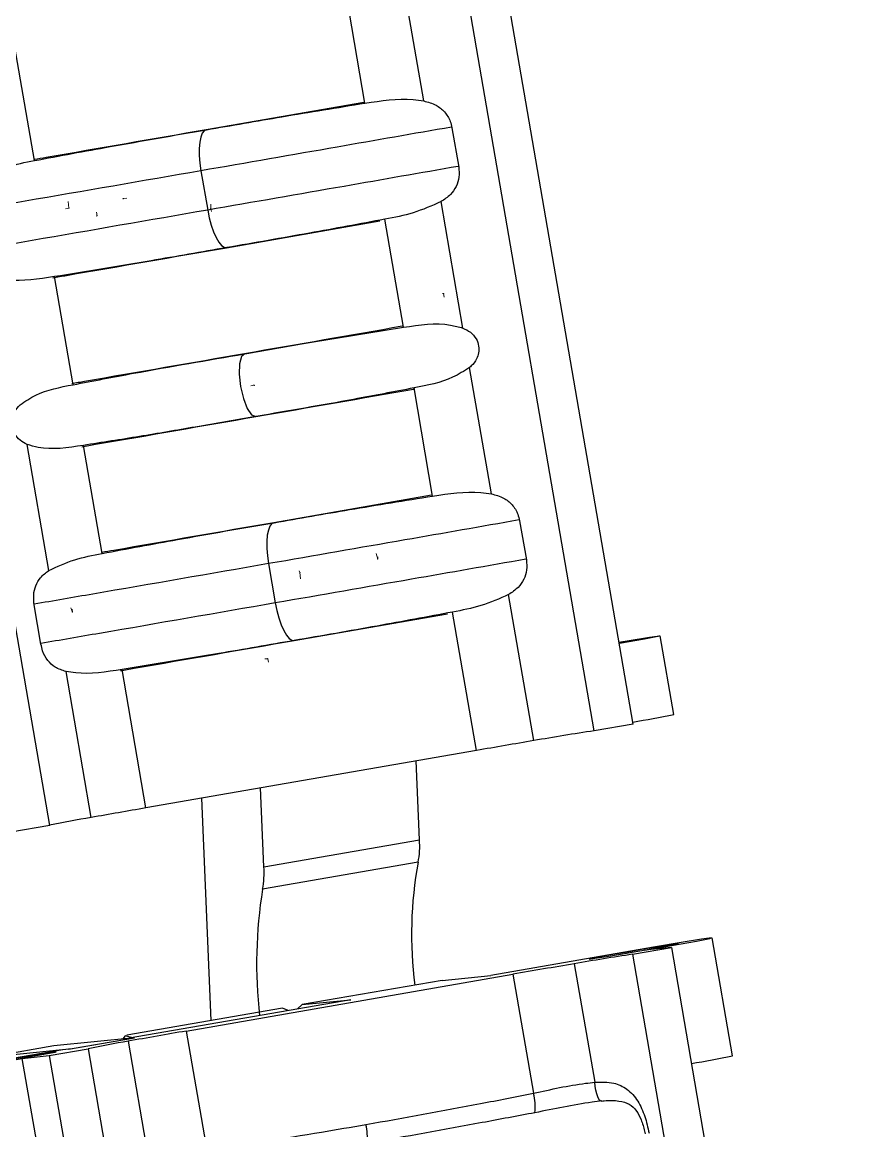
# Model space of a CAD drawing. Header units: millimetres. Extents: x 15 to 1184, y 5 to 836.
# Drawn here: x 811.23 to 832.28, y 652.97 to 680.78 of the extents above; entities that cross this region are included whole.
import ezdxf

# ---------------------------------------------------------------- set-up
doc = ezdxf.new("R2010")
doc.units = ezdxf.units.MM
doc.header["$PDSIZE"] = -1
doc.layers.get('0').update_dxf_attribs({"lineweight": 18})

msp = doc.modelspace()

# ---------------------------------------------------------------- linework, layer by layer
at = {"color": 7, "linetype": 'Continuous', "lineweight": 25}
for p, q in [((825.584, 663.004), (822.19, 682.713)), ((826.56, 663.173), (823.166, 682.882)), ((821.306, 678.803), (820.675, 682.467)), ((819.832, 678.748), (819.235, 682.219)), ((811.535, 677.308), (810.937, 680.779)), ((811.918, 660.632), (808.524, 680.341)), ((819.804, 678.768), (815.843, 678.079)), ((822.015, 678.129), (822.185, 677.144)), ((815.714, 677.051), (815.884, 676.066)), ((822.287, 673.106), (821.741, 676.277)), ((816.359, 675.123), (820.204, 675.793)), ((820.801, 673.125), (820.334, 675.836)), ((812.503, 671.685), (812.037, 674.396)), ((823.003, 668.948), (822.457, 672.119)), ((821.53, 668.893), (821.063, 671.605)), ((811.894, 667.022), (811.349, 670.186)), ((813.232, 667.453), (812.765, 670.164)), ((821.501, 668.914), (817.541, 668.224)), ((823.712, 668.275), (823.882, 667.289)), ((817.411, 667.197), (817.581, 666.211)), ((824.069, 662.758), (823.438, 666.422)), ((811.699, 665.175), (811.529, 666.16)), ((818.056, 665.269), (821.901, 665.938)), ((822.629, 662.51), (822.031, 665.982)), ((827.583, 663.417), (827.244, 665.388)), ((812.96, 660.83), (812.329, 664.491)), ((814.332, 661.07), (813.734, 664.541)), ((826.56, 663.173), (825.584, 663.004)), ((822.629, 662.51), (814.332, 661.07)), ((821.197, 660.273), (821.113, 662.247)), ((817.292, 659.596), (817.208, 661.57)), ((815.727, 661.312), (815.964, 655.737)), ((811.918, 660.632), (810.942, 660.462)), ((817.292, 659.596), (821.197, 660.273)), ((821.165, 659.706), (817.26, 659.029)), ((829.058, 654.855), (828.549, 657.811)), ((826.307, 657.444), (822.988, 656.868)), ((826.549, 657.398), (827.525, 657.568)), ((826.549, 657.398), (831.301, 629.806)), ((827.525, 657.568), (826.849, 657.499)), ((827.525, 657.568), (832.277, 629.975)), ((825.086, 657.161), (825.597, 654.189)), ((815.345, 655.473), (823.546, 656.897)), ((821.77, 656.745), (822.988, 656.868)), ((823.546, 656.897), (824.061, 653.911)), ((821.77, 656.745), (818.256, 656.135)), ((817.761, 656.049), (813.856, 655.372)), ((819.474, 656.258), (813.91, 655.293)), ((817.9, 655.985), (817.761, 656.049)), ((818.14, 656.027), (818.256, 656.135)), ((818.256, 656.135), (819.474, 656.258)), ((815.345, 655.473), (815.859, 652.487)), ((814.045, 655.306), (812.018, 655.101)), ((812.386, 655.018), (814.045, 655.306)), ((812.483, 655.035), (814.045, 655.306)), ((813.884, 655.217), (814.396, 652.245)), ((812.018, 655.101), (810.456, 654.83)), ((810.456, 654.83), (812.483, 655.035)), ((812.251, 655.005), (810.689, 654.733)), ((811.907, 654.857), (812.883, 655.026)), ((812.386, 655.018), (812.251, 655.005)), ((812.883, 655.026), (817.635, 627.434)), ((811.23, 654.788), (811.907, 654.857)), ((811.739, 651.832), (811.23, 654.788)), ((811.907, 654.857), (816.659, 627.264))]:
    msp.add_line(p, q, dxfattribs=at)
at = {"color": 7, "linetype": 'Continuous'}
for p, q in [((813.768, 676.353), (813.744, 676.35)), ((813.768, 676.353), (813.856, 676.368)), ((812.402, 676.115), (812.314, 676.1)), ((812.402, 676.115), (812.383, 676.28)), ((815.959, 676.101), (815.959, 676.213)), ((815.959, 676.101), (815.979, 676.032)), ((813.107, 675.922), (813.084, 675.911)), ((813.107, 675.922), (813.091, 676.01)), ((821.804, 673.973), (821.779, 673.971)), ((821.804, 673.973), (821.819, 673.884)), ((817.054, 671.672), (816.966, 671.657)), ((817.054, 671.672), (817.029, 671.67)), ((820.151, 667.311), (820.112, 667.45)), ((820.151, 667.311), (820.151, 667.367)), ((818.199, 666.973), (818.181, 667.013)), ((818.199, 666.973), (818.214, 666.815)), ((812.488, 665.981), (812.45, 666.086)), ((812.488, 665.981), (812.483, 666.053)), ((817.39, 664.81), (817.321, 664.811)), ((817.39, 664.81), (817.413, 664.723))]:
    msp.add_line(p, q, dxfattribs=at)
at = {"color": 7, "linetype": 'Continuous', "lineweight": 25}
for points in [[(815.851, 678.08), (815.794, 678.055), (815.746, 677.993), (815.709, 677.895), (815.683, 677.766), (815.671, 677.611), (815.672, 677.435), (815.687, 677.246), (815.714, 677.051)], [(815.884, 676.066), (815.923, 675.872), (815.973, 675.688), (816.031, 675.521), (816.095, 675.376), (816.163, 675.26), (816.231, 675.178), (816.298, 675.132), (816.36, 675.124)], [(816.818, 672.463), (816.734, 672.394), (816.683, 672.213), (816.674, 671.947), (816.708, 671.64), (816.779, 671.337), (816.877, 671.087), (816.986, 670.929), (817.09, 670.886)], [(817.548, 668.225), (817.491, 668.201), (817.443, 668.138), (817.406, 668.04), (817.38, 667.911), (817.368, 667.756), (817.369, 667.58), (817.384, 667.391), (817.411, 667.197)], [(817.581, 666.211), (817.62, 666.018), (817.67, 665.834), (817.728, 665.666), (817.792, 665.522), (817.86, 665.406), (817.928, 665.323), (817.995, 665.277), (818.057, 665.269)], [(826.207, 665.226), (826.462, 665.268), (826.973, 665.351), (827.225, 665.387), (827.18, 665.372), (826.845, 665.307), (826.27, 665.203), (826.212, 665.193)], [(826.208, 665.215), (826.251, 665.222), (826.396, 665.243), (826.37, 665.234), (826.21, 665.203)], [(826.849, 657.499), (827.575, 657.627), (828.15, 657.731), (828.485, 657.795), (828.53, 657.811), (828.278, 657.774), (827.767, 657.692), (827.075, 657.576), (826.307, 657.444)], [(825.455, 657.277), (825.6, 657.298), (825.894, 657.345), (826.292, 657.412), (826.734, 657.488), (827.151, 657.561), (827.482, 657.621), (827.675, 657.658), (827.7, 657.667), (827.555, 657.646), (827.262, 657.598), (826.864, 657.532), (826.422, 657.456), (826.004, 657.383), (825.674, 657.323), (825.481, 657.286), (825.455, 657.277)], [(814.001, 655.302), (813.816, 655.355), (813.753, 655.277)], [(812.082, 654.956), (811.937, 654.935), (811.643, 654.888), (811.245, 654.821), (810.804, 654.745), (810.386, 654.672), (810.056, 654.612), (809.863, 654.575), (809.837, 654.566), (809.982, 654.587), (810.276, 654.634), (810.674, 654.701), (811.115, 654.777), (811.533, 654.85), (811.863, 654.91), (812.056, 654.947), (812.082, 654.956)], [(810.689, 654.733), (809.962, 654.606), (809.387, 654.502), (809.052, 654.437), (809.007, 654.422), (809.259, 654.458), (809.77, 654.541), (810.462, 654.657), (811.23, 654.788)], [(825.778, 653.724), (825.754, 653.716), (825.728, 653.731), (825.701, 653.768), (825.675, 653.824), (825.65, 653.899), (825.629, 653.987), (825.611, 654.085), (825.597, 654.189)]]:
    msp.add_lwpolyline(points, dxfattribs=at)
for centre, radius, start, end in [((822.059, 689.852), 27.006, 279.5755, 281.8032), ((834.583, 602.764), 60.908, 98.49637, 99.93993), ((896.956, 234.282), 434.631, 99.65403, 99.84671), ((878.527, 291.02), 375.577, 99.84153, 100.05395), ((816.851, 637.182), 23.965, 99.3446, 101.8808), ((819.268, 660.097), 1.937, 348.3579, 5.2156), ((830.938, 657.912), 9.937, 169.5967, 187.4357), ((815.363, 659.42), 1.937, 348.3579, 5.2156), ((828.678, 657.18), 11.566, 170.8023, 186.5454), ((835.429, 598.004), 60.055, 98.50244, 99.91723), ((897.655, 229.935), 433.346, 99.64041, 99.8469), ((878.671, 290.391), 370.534, 99.84053, 100.06981), ((816.399, 639.277), 16.137, 98.964, 102.5828), ((823.534, 681.29), 27.006, 279.5755, 281.8032), ((822.723, 653.562), 1.382, 354.2748, 14.6138), ((818.189, 652.77), 1.704, 356.2322, 12.1243)]:
    msp.add_arc(centre, radius, start, end, dxfattribs=at)
for points, knots in [([(819.832, 678.748), (820.238, 678.809), (820.735, 678.885), (821.218, 678.815), (821.306, 678.803)], [0, 0, 0, 0, 1.216434, 1.489797, 1.489797, 1.489797, 1.489797]), ([(815.851, 678.08), (816.483, 678.19), (817.809, 678.422), (819.137, 678.636), (819.832, 678.748)], [0, 0, 0, 0, 1.924929, 4.037069, 4.037069, 4.037069, 4.037069]), ([(821.306, 678.803), (821.413, 678.774), (821.608, 678.722), (821.837, 678.538), (821.968, 678.33), (822.002, 678.184), (822.015, 678.129)], [0, 0, 0, 0, 0.334351, 0.612696, 0.892248, 1.058356, 1.058356, 1.058356, 1.058356]), ([(815.843, 678.079), (814.508, 677.847), (813.073, 677.598), (811.627, 677.349), (811.527, 677.331)], [0, 0, 0, 0, 4.076572, 4.3809, 4.3809, 4.3809, 4.3809]), ([(811.535, 677.308), (812.167, 677.426), (813.604, 677.693), (815.044, 677.941), (815.851, 678.08)], [0, 0, 0, 0, 1.929336, 4.384576, 4.384576, 4.384576, 4.384576]), ([(822.002, 678.147), (821.051, 677.981), (818.986, 677.619), (816.861, 677.25), (815.714, 677.051)], [0, 0, 0, 0, 2.939801, 6.382355, 6.382355, 6.382355, 6.382355]), ([(810.196, 676.877), (810.408, 676.976), (810.819, 677.17), (811.301, 677.263), (811.535, 677.308)], [0, 0, 0, 0, 0.728256, 1.417531, 1.417531, 1.417531, 1.417531]), ([(822.173, 677.162), (821.222, 676.996), (819.156, 676.634), (817.03, 676.265), (815.884, 676.066)], [0, 0, 0, 0, 2.941586, 6.38413, 6.38413, 6.38413, 6.38413]), ([(822.185, 677.144), (822.192, 677.059), (822.206, 676.89), (822.128, 676.651), (821.977, 676.435), (821.824, 676.332), (821.741, 676.277)], [0, 0, 0, 0, 0.248904, 0.497497, 0.751248, 1.053868, 1.053868, 1.053868, 1.053868]), ([(815.714, 677.051), (814.247, 676.797), (812.291, 676.457), (810.323, 676.119), (809.831, 676.034)], [0, 0, 0, 0, 4.478679, 5.9701, 5.9701, 5.9701, 5.9701]), ([(815.884, 676.066), (814.416, 675.811), (812.46, 675.472), (810.491, 675.133), (809.999, 675.048)], [0, 0, 0, 0, 4.478684, 5.972464, 5.972464, 5.972464, 5.972464]), ([(821.741, 676.277), (821.511, 676.175), (821.061, 675.976), (820.573, 675.882), (820.334, 675.836)], [0, 0, 0, 0, 0.757846, 1.484114, 1.484114, 1.484114, 1.484114]), ([(820.334, 675.836), (819.702, 675.719), (818.379, 675.472), (817.053, 675.243), (816.36, 675.124)], [0, 0, 0, 0, 1.927454, 4.037137, 4.037137, 4.037137, 4.037137]), ([(811.994, 674.368), (812.11, 674.388), (813.571, 674.64), (815.022, 674.891), (816.359, 675.123)], [0, 0, 0, 0, 0.351281, 4.429713, 4.429713, 4.429713, 4.429713]), ([(816.36, 675.124), (815.728, 675.013), (814.288, 674.761), (812.846, 674.527), (812.037, 674.396)], [0, 0, 0, 0, 1.924927, 4.384493, 4.384493, 4.384493, 4.384493]), ([(812.037, 674.396), (811.639, 674.335), (811.152, 674.26), (810.712, 674.333), (810.632, 674.346)], [0, 0, 0, 0, 1.163401, 1.421598, 1.421598, 1.421598, 1.421598]), ([(820.77, 673.151), (820.769, 673.151), (819.476, 672.924), (818.143, 672.693), (816.811, 672.462)], [0, 0, 0, 0, 0.001194, 4.018129, 4.018129, 4.018129, 4.018129]), ([(816.818, 672.463), (817.324, 672.551), (818.65, 672.783), (819.979, 672.994), (820.801, 673.125)], [0, 0, 0, 0, 1.539956, 4.037126, 4.037126, 4.037126, 4.037126]), ([(820.801, 673.125), (821.2, 673.186), (821.707, 673.265), (822.185, 673.134), (822.287, 673.106)], [0, 0, 0, 0, 1.193459, 1.518423, 1.518423, 1.518423, 1.518423]), ([(822.287, 673.106), (822.354, 673.075), (822.487, 673.013), (822.629, 672.85), (822.694, 672.662), (822.691, 672.484), (822.631, 672.309), (822.54, 672.191), (822.471, 672.131), (822.457, 672.119)], [0, 0, 0, 0, 0.223327, 0.448494, 0.641436, 0.808258, 0.975047, 1.201552, 1.257493, 1.257493, 1.257493, 1.257493]), ([(816.811, 672.462), (815.475, 672.23), (814.032, 671.979), (812.579, 671.729), (812.472, 671.711)], [0, 0, 0, 0, 4.079899, 4.403542, 4.403542, 4.403542, 4.403542]), ([(812.503, 671.685), (813.009, 671.782), (814.441, 672.056), (815.882, 672.3), (816.815, 672.462), (816.818, 672.463)], [0, 0, 0, 0, 1.545183, 4.37384, 4.384724, 4.384724, 4.384724, 4.384724]), ([(822.457, 672.119), (822.318, 672.031), (821.899, 671.764), (821.398, 671.669), (821.063, 671.605)], [0, 0, 0, 0, 0.499661, 1.512628, 1.512628, 1.512628, 1.512628]), ([(811.177, 671.182), (811.304, 671.269), (811.685, 671.528), (812.176, 671.623), (812.503, 671.685)], [0, 0, 0, 0, 0.484036, 1.448019, 1.448019, 1.448019, 1.448019]), ([(821.063, 671.605), (820.557, 671.508), (819.239, 671.255), (817.913, 671.029), (817.094, 670.887), (817.09, 670.886)], [0, 0, 0, 0, 1.543224, 4.026126, 4.03728, 4.03728, 4.03728, 4.03728]), ([(817.088, 670.886), (818.421, 671.117), (819.765, 671.351), (821.07, 671.579), (821.082, 671.581)], [0, 0, 0, 0, 4.017832, 4.054146, 4.054146, 4.054146, 4.054146]), ([(811.349, 670.186), (811.288, 670.218), (811.165, 670.28), (811.037, 670.446), (810.976, 670.635), (810.973, 670.813), (811.021, 670.988), (811.099, 671.107), (811.163, 671.168), (811.177, 671.182)], [0, 0, 0, 0, 0.216866, 0.435544, 0.622249, 0.783314, 0.944104, 1.161807, 1.224094, 1.224094, 1.224094, 1.224094]), ([(812.727, 670.131), (812.841, 670.151), (814.301, 670.402), (815.751, 670.654), (817.088, 670.886)], [0, 0, 0, 0, 0.344294, 4.425737, 4.425737, 4.425737, 4.425737]), ([(817.09, 670.886), (816.584, 670.799), (815.611, 670.63), (814.171, 670.382), (813.234, 670.237), (812.765, 670.164)], [0, 0, 0, 0, 1.539952, 2.962202, 4.384583, 4.384583, 4.384583, 4.384583]), ([(812.765, 670.164), (812.374, 670.103), (811.878, 670.026), (811.441, 670.158), (811.349, 670.186)], [0, 0, 0, 0, 1.144763, 1.451389, 1.451389, 1.451389, 1.451389]), ([(817.548, 668.225), (818.18, 668.336), (819.506, 668.567), (820.834, 668.781), (821.53, 668.893)], [0, 0, 0, 0, 1.924929, 4.037069, 4.037069, 4.037069, 4.037069]), ([(821.53, 668.893), (821.935, 668.955), (822.432, 669.03), (822.915, 668.961), (823.003, 668.948)], [0, 0, 0, 0, 1.216434, 1.489797, 1.489797, 1.489797, 1.489797]), ([(823.003, 668.948), (823.11, 668.92), (823.305, 668.868), (823.534, 668.684), (823.665, 668.476), (823.699, 668.329), (823.712, 668.275)], [0, 0, 0, 0, 0.334351, 0.612696, 0.892248, 1.058356, 1.058356, 1.058356, 1.058356]), ([(823.699, 668.293), (822.748, 668.126), (820.683, 667.765), (818.558, 667.396), (817.411, 667.197)], [0, 0, 0, 0, 2.939801, 6.382355, 6.382355, 6.382355, 6.382355]), ([(817.541, 668.224), (816.205, 667.992), (814.77, 667.743), (813.324, 667.494), (813.224, 667.477)], [0, 0, 0, 0, 4.076572, 4.3809, 4.3809, 4.3809, 4.3809]), ([(813.232, 667.453), (813.864, 667.571), (815.301, 667.839), (816.742, 668.087), (817.548, 668.225)], [0, 0, 0, 0, 1.929336, 4.384576, 4.384576, 4.384576, 4.384576]), ([(811.894, 667.022), (812.105, 667.122), (812.516, 667.316), (812.998, 667.408), (813.232, 667.453)], [0, 0, 0, 0, 0.728256, 1.417531, 1.417531, 1.417531, 1.417531]), ([(817.411, 667.197), (815.944, 666.942), (813.988, 666.603), (812.02, 666.264), (811.528, 666.18)], [0, 0, 0, 0, 4.478679, 5.9701, 5.9701, 5.9701, 5.9701]), ([(823.87, 667.308), (822.919, 667.141), (820.853, 666.78), (818.727, 666.41), (817.581, 666.211)], [0, 0, 0, 0, 2.941586, 6.38413, 6.38413, 6.38413, 6.38413]), ([(823.882, 667.289), (823.889, 667.205), (823.903, 667.036), (823.825, 666.796), (823.674, 666.58), (823.521, 666.478), (823.438, 666.422)], [0, 0, 0, 0, 0.248904, 0.497497, 0.751248, 1.053868, 1.053868, 1.053868, 1.053868]), ([(811.529, 666.16), (811.521, 666.245), (811.504, 666.414), (811.56, 666.652), (811.683, 666.866), (811.819, 666.967), (811.894, 667.022)], [0, 0, 0, 0, 0.237188, 0.47408, 0.715866, 1.00844, 1.00844, 1.00844, 1.00844]), ([(823.438, 666.422), (823.208, 666.32), (822.758, 666.121), (822.27, 666.028), (822.031, 665.982)], [0, 0, 0, 0, 0.757846, 1.484114, 1.484114, 1.484114, 1.484114]), ([(817.581, 666.211), (816.114, 665.957), (814.157, 665.617), (812.188, 665.278), (811.696, 665.194)], [0, 0, 0, 0, 4.478684, 5.972464, 5.972464, 5.972464, 5.972464]), ([(822.031, 665.982), (821.399, 665.864), (820.076, 665.617), (818.75, 665.389), (818.057, 665.269)], [0, 0, 0, 0, 1.927454, 4.037137, 4.037137, 4.037137, 4.037137]), ([(813.691, 664.513), (813.807, 664.533), (815.268, 664.785), (816.72, 665.037), (818.056, 665.269)], [0, 0, 0, 0, 0.351281, 4.429713, 4.429713, 4.429713, 4.429713]), ([(818.057, 665.269), (817.425, 665.159), (815.986, 664.907), (814.543, 664.673), (813.734, 664.541)], [0, 0, 0, 0, 1.924927, 4.384493, 4.384493, 4.384493, 4.384493]), ([(812.329, 664.491), (812.233, 664.521), (812.057, 664.574), (811.859, 664.761), (811.744, 664.971), (811.711, 665.119), (811.699, 665.175)], [0, 0, 0, 0, 0.317108, 0.580657, 0.845357, 1.004895, 1.004895, 1.004895, 1.004895]), ([(813.734, 664.541), (813.336, 664.48), (812.849, 664.406), (812.409, 664.478), (812.329, 664.491)], [0, 0, 0, 0, 1.163401, 1.421598, 1.421598, 1.421598, 1.421598]), ([(824.061, 653.911), (824.499, 654.01), (825.014, 654.126), (825.521, 654.181), (825.597, 654.189)], [0, 0, 0, 0, 1.329531, 1.564199, 1.564199, 1.564199, 1.564199]), ([(825.597, 654.189), (825.761, 654.194), (826.058, 654.201), (826.43, 654.031), (826.69, 653.731), (826.868, 653.34), (826.93, 653.054), (826.961, 652.911)], [0, 0, 0, 0, 0.483412, 0.877918, 1.302842, 1.719885, 2.135631, 2.135631, 2.135631, 2.135631]), ([(819.855, 653.128), (820.814, 653.3), (822.217, 653.553), (823.617, 653.825), (824.061, 653.911)], [0, 0, 0, 0, 2.923235, 4.278353, 4.278353, 4.278353, 4.278353]), ([(825.778, 653.724), (825.697, 653.713), (825.133, 653.637), (824.575, 653.522), (824.098, 653.424)], [0, 0, 0, 0, 0.246696, 1.707446, 1.707446, 1.707446, 1.707446]), ([(825.76, 653.714), (825.786, 653.717), (825.946, 653.737), (826.214, 653.731), (826.471, 653.654), (826.637, 653.5), (826.772, 653.248), (826.836, 653.039), (826.857, 652.917), (826.86, 652.896)], [0, 0, 0, 0, 0.069518, 0.419105, 0.74155, 1.04255, 1.282598, 1.545946, 1.599459, 1.599459, 1.599459, 1.599459]), ([(824.098, 653.424), (823.656, 653.341), (822.257, 653.08), (820.852, 652.824), (819.889, 652.658), (819.889, 652.658)], [0, 0, 0, 0, 1.35327, 4.278663, 4.278723, 4.278723, 4.278723, 4.278723]), ([(815.859, 652.487), (816.82, 652.634), (818.154, 652.839), (819.484, 653.065), (819.855, 653.128)], [0, 0, 0, 0, 2.917593, 4.046778, 4.046778, 4.046778, 4.046778])]:
    msp.add_open_spline(points, degree=3, knots=knots, dxfattribs=at)
at = {"color": 7, "linetype": 'Continuous'}
for p in [(813.768, 676.353), (812.402, 676.115), (815.959, 676.101), (813.107, 675.922), (821.804, 673.973), (817.054, 671.672), (820.151, 667.311), (818.199, 666.973), (812.488, 665.981), (817.39, 664.81)]:
    msp.add_point(p, dxfattribs=at)

doc.saveas('drawing.dxf')
